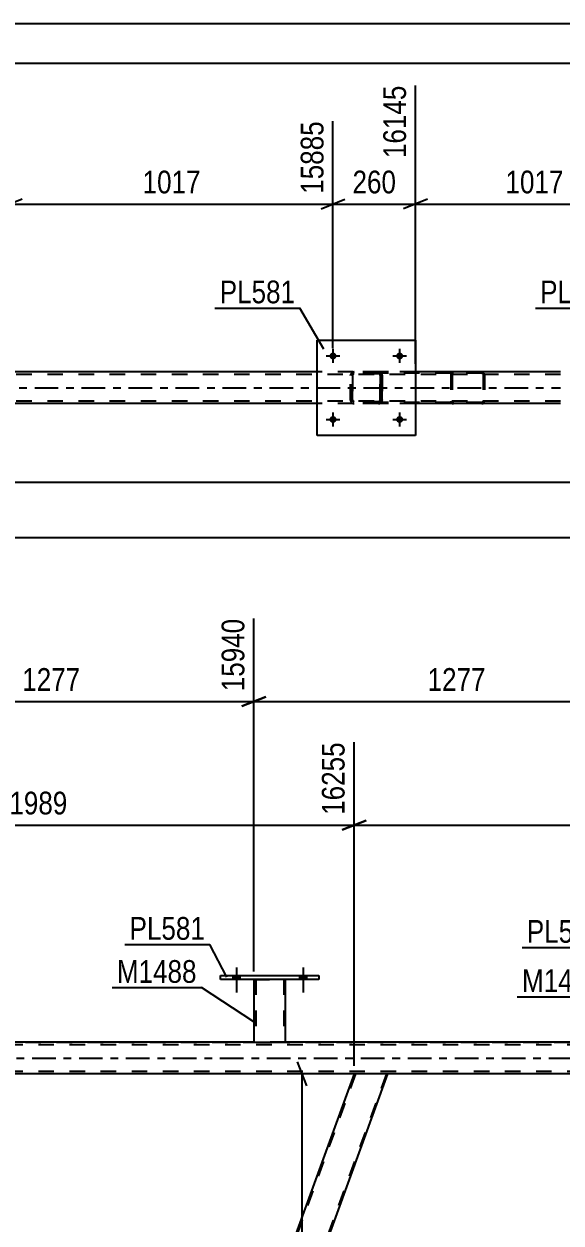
# Model space of a CAD drawing. Header units: millimetres. Extents: x 0 to 841, y 0 to 594.
# Drawn here: x 685 to 752.7, y 442.9 to 594 of the extents above; entities that cross this region are included whole.
import ezdxf

# ---------------------------------------------------------------- set-up
doc = ezdxf.new("R2010")
doc.units = ezdxf.units.MM
doc.linetypes.add('DXK_LINE_DOT2', pattern=[3.9198, 1.9599, -1.9599])
doc.linetypes.add('DXK_LINE_DOT3', pattern=[5.9187, 2.979, -0.9799, 0.9799, -0.9799])
doc.styles.add('Arial Narrow', font='ARIALN.TTF', dxfattribs={"height": 0.2})

# ---------------------------------------------------------------- blocks, each defined once
blk = doc.blocks.new('Unknown-814553059-1135')
at = {"color": 5, "linetype": 'Continuous'}
for p, q in [((841, 594), (0, 594)), ((836, 589), (5, 589))]:
    blk.add_line(p, q, dxfattribs=at)
blk = doc.blocks.new('Part-814553059-2887 - 2837')
at = {"color": 2, "linetype": 'Continuous'}
for p, q in [((721.92, 550.17), (683.24, 550.17)), ((752.61, 550.17), (734.32, 550.17)), ((721.92, 546.17), (683.24, 546.17)), ((752.61, 546.17), (734.32, 546.17))]:
    blk.add_line(p, q, dxfattribs=at)
at = {"color": 7, "linetype": 'DXK_LINE_DOT2'}
for p, q in [((734.32, 550.17), (721.92, 550.17)), ((752.61, 549.85), (88.54, 549.85)), ((752.61, 546.49), (88.54, 546.49)), ((734.32, 546.17), (721.92, 546.17))]:
    blk.add_line(p, q, dxfattribs=at)
at = {"color": 7, "linetype": 'DXK_LINE_DOT3'}
blk.add_line((88.54, 548.17), (752.61, 548.17), dxfattribs=at)
blk = doc.blocks.new('Part-814553059-2978 - 2837')
at = {"color": 2, "linetype": 'Continuous'}
for p, q in [((721.92, 542.17), (721.92, 554.17)), ((721.92, 554.17), (734.32, 554.17)), ((734.32, 554.17), (734.32, 542.17)), ((734.32, 542.17), (721.92, 542.17))]:
    blk.add_line(p, q, dxfattribs=at)
blk = doc.blocks.new('Part-814553059-2979 - 2837')
at = {"color": 7, "linetype": 'DXK_LINE_DOT2'}
for p, q in [((726.42, 550.13), (726.6, 550.17)), ((726.6, 550.17), (726.42, 550.13)), ((726.44, 549.86), (726.51, 549.91)), ((726.6, 549.93), (726.51, 549.91)), ((729.64, 550.17), (726.6, 550.17)), ((729.64, 549.93), (726.6, 549.93)), ((729.64, 550.17), (729.83, 550.13)), ((729.83, 550.13), (729.64, 550.17)), ((729.74, 549.91), (729.64, 549.93)), ((729.81, 549.86), (729.74, 549.91)), ((726.12, 549.69), (726.16, 549.87)), ((726.16, 549.87), (726.12, 549.69)), ((726.12, 546.65), (726.12, 549.69)), ((726.12, 549.69), (726.12, 549.69)), ((726.12, 546.65), (726.12, 549.69)), ((726.36, 549.69), (726.38, 549.78)), ((726.38, 549.78), (726.36, 549.69)), ((726.36, 546.65), (726.36, 549.69)), ((726.36, 549.69), (726.36, 549.69)), ((726.36, 549.69), (726.36, 546.65)), ((726.38, 549.78), (726.44, 549.86)), ((726.44, 549.86), (726.38, 549.78)), ((729.81, 549.86), (729.87, 549.78)), ((729.87, 549.78), (729.81, 549.86)), ((729.87, 549.78), (729.88, 549.69)), ((729.88, 549.69), (729.87, 549.78)), ((729.88, 546.65), (729.88, 549.69)), ((729.88, 549.69), (729.88, 549.69)), ((729.88, 549.69), (729.88, 546.65)), ((730.09, 549.87), (730.12, 549.69)), ((730.12, 549.69), (730.09, 549.87)), ((730.12, 546.65), (730.12, 549.69)), ((730.12, 549.69), (730.12, 549.69)), ((730.12, 549.69), (730.12, 546.65)), ((726.12, 546.65), (726.12, 546.65)), ((726.16, 546.46), (726.12, 546.65)), ((726.12, 546.65), (726.16, 546.46)), ((726.36, 546.65), (726.36, 546.65)), ((726.38, 546.55), (726.36, 546.65)), ((726.36, 546.65), (726.38, 546.55)), ((726.44, 546.48), (726.38, 546.55)), ((726.38, 546.55), (726.44, 546.48)), ((726.6, 546.17), (726.42, 546.2)), ((726.42, 546.2), (726.6, 546.17)), ((726.51, 546.42), (726.44, 546.48)), ((726.6, 546.41), (726.51, 546.42)), ((729.64, 546.41), (726.6, 546.41)), ((729.64, 546.17), (726.6, 546.17)), ((729.74, 546.42), (729.64, 546.41)), ((729.83, 546.2), (729.64, 546.17)), ((729.64, 546.17), (729.83, 546.2)), ((729.81, 546.48), (729.74, 546.42)), ((729.87, 546.55), (729.81, 546.48)), ((729.81, 546.48), (729.87, 546.55)), ((729.88, 546.65), (729.87, 546.55)), ((729.87, 546.55), (729.88, 546.65)), ((729.88, 546.65), (729.88, 546.65)), ((730.12, 546.65), (730.09, 546.46)), ((730.09, 546.46), (730.12, 546.65)), ((730.12, 546.65), (730.12, 546.65))]:
    blk.add_line(p, q, dxfattribs=at)
at = {"color": 7, "linetype": 'DXK_LINE_DOT3'}
blk.add_line((728.12, 548.17), (728.12, 548.17), dxfattribs=at)
at = {"color": 7, "linetype": 'DXK_LINE_DOT2'}
for centre, start, end in [((726.6, 549.69), 112.5, 157.5), ((726.6, 549.69), 112.5, 157.5), ((729.64, 549.69), 22.5, 67.5), ((729.64, 549.69), 22.5, 67.5), ((726.6, 546.65), 202.5, 247.5), ((726.6, 546.65), 202.5, 247.5), ((729.64, 546.65), 292.5, 337.5), ((729.64, 546.65), 292.5, 337.5)]:
    blk.add_arc(centre, 0.48, start, end, dxfattribs=at)
blk = doc.blocks.new('Bolt-814553059-2921 - 2837')
at = {"linetype": 'Continuous'}
for points in [[(724.36, 552.17, -1), (723.48, 552.17, -1)], [(732.76, 552.17, -1), (731.88, 552.17, -1)]]:
    blk.add_hatch(color=1, dxfattribs=at).paths.add_polyline_path(points)
at = {"color": 1, "linetype": 'Continuous'}
for p, q in [((723.92, 553.05), (723.92, 551.29)), ((732.32, 553.05), (732.32, 551.29)), ((723.04, 552.17), (724.8, 552.17)), ((731.44, 552.17), (733.2, 552.17))]:
    blk.add_line(p, q, dxfattribs=at)
blk = doc.blocks.new('Bolt-814553059-2922 - 2837')
at = {"linetype": 'Continuous'}
for points in [[(724.36, 544.17, -1), (723.48, 544.17, -1)], [(732.76, 544.17, -1), (731.88, 544.17, -1)]]:
    blk.add_hatch(color=1, dxfattribs=at).paths.add_polyline_path(points)
at = {"color": 1, "linetype": 'Continuous'}
for p, q in [((723.04, 544.17), (724.8, 544.17)), ((723.92, 545.05), (723.92, 543.29)), ((731.44, 544.17), (733.2, 544.17)), ((732.32, 545.05), (732.32, 543.29))]:
    blk.add_line(p, q, dxfattribs=at)
blk = doc.blocks.new('Part-814553059-3042 - 2837')
at = {"color": 7, "linetype": 'DXK_LINE_DOT2'}
for p, q in [((742.66, 550.17), (727.34, 550.17)), ((742.66, 550.01), (727.34, 550.01)), ((738.77, 549.97), (738.75, 549.85)), ((738.92, 549.85), (738.93, 549.91)), ((738.93, 549.91), (738.97, 549.96)), ((739.09, 550.17), (738.96, 550.14)), ((738.97, 549.96), (739.02, 549.99)), ((739.02, 549.99), (739.09, 550.01)), ((742.79, 550.14), (742.66, 550.17)), ((742.66, 550.01), (742.73, 549.99)), ((742.73, 549.99), (742.75, 549.98)), ((742.75, 549.98), (742.79, 549.96)), ((742.79, 549.96), (742.82, 549.91)), ((742.82, 549.91), (742.83, 549.85)), ((743.01, 549.85), (742.98, 549.97)), ((738.75, 549.85), (738.75, 546.49)), ((738.92, 549.85), (738.92, 546.49)), ((742.83, 549.85), (742.83, 546.49)), ((743.01, 549.85), (743.01, 546.49)), ((742.66, 546.33), (727.34, 546.33)), ((742.66, 546.17), (727.34, 546.17)), ((738.75, 546.49), (738.77, 546.36)), ((738.93, 546.43), (738.92, 546.49)), ((738.97, 546.37), (738.93, 546.43)), ((738.96, 546.19), (739.09, 546.17)), ((738.97, 546.37), (739, 546.35)), ((739, 546.35), (739.02, 546.34)), ((739.02, 546.34), (739.09, 546.33)), ((742.73, 546.34), (742.66, 546.33)), ((742.66, 546.17), (742.79, 546.19)), ((742.79, 546.37), (742.73, 546.34)), ((742.82, 546.43), (742.79, 546.37)), ((742.83, 546.49), (742.82, 546.43)), ((742.98, 546.36), (743.01, 546.49))]:
    blk.add_line(p, q, dxfattribs=at)
for centre, start, end in [((739.08, 549.83), 110.7583, 155.6801), ((742.68, 549.83), 24.3199, 69.2417), ((739.08, 546.5), 204.3199, 249.2417), ((742.68, 546.5), 290.7583, 335.6801)]:
    blk.add_arc(centre, 0.331, start, end, dxfattribs=at)
blk = doc.blocks.new('Bolt-814553059-3742 - 3729')
at = {"linetype": 'Continuous'}
for points in [[(711.31, 473.63), (712.19, 473.63), (712.19, 474.11), (711.31, 474.11)], [(719.71, 473.63), (720.59, 473.63), (720.59, 474.11), (719.71, 474.11)]]:
    blk.add_hatch(color=1, dxfattribs=at).paths.add_polyline_path(points)
at = {"color": 1, "linetype": 'Continuous'}
for p, q in [((711.75, 475.11), (711.75, 471.99)), ((720.15, 475.11), (720.15, 471.99)), ((711.31, 474.11), (711.31, 473.63)), ((712.19, 474.11), (712.19, 473.63)), ((719.71, 474.11), (719.71, 473.63)), ((720.59, 474.11), (720.59, 473.63))]:
    blk.add_line(p, q, dxfattribs=at)
blk = doc.blocks.new('Bolt-814553059-3769 - 3729')
at = {"linetype": 'Continuous'}
for points in [[(711.31, 473.63), (712.19, 473.63), (712.19, 474.11), (711.31, 474.11)], [(719.71, 473.63), (720.59, 473.63), (720.59, 474.11), (719.71, 474.11)]]:
    blk.add_hatch(color=1, dxfattribs=at).paths.add_polyline_path(points)
at = {"color": 1, "linetype": 'Continuous'}
for p, q in [((711.75, 475.11), (711.75, 471.99)), ((720.15, 475.11), (720.15, 471.99)), ((711.31, 474.11), (711.31, 473.63)), ((712.19, 474.11), (712.19, 473.63)), ((719.71, 474.11), (719.71, 473.63)), ((720.59, 474.11), (720.59, 473.63))]:
    blk.add_line(p, q, dxfattribs=at)
blk = doc.blocks.new('Part-814553059-3779 - 3729')
at = {"color": 2, "linetype": 'Continuous'}
for p, q in [((713.95, 473.63), (713.95, 465.72)), ((717.95, 465.72), (717.95, 473.63)), ((713.95, 465.72), (717.95, 465.72))]:
    blk.add_line(p, q, dxfattribs=at)
at = {"color": 7, "linetype": 'DXK_LINE_DOT2'}
for p, q in [((713.95, 473.63), (717.95, 473.63)), ((713.95, 473.63), (713.95, 473.63)), ((713.95, 473.63), (713.95, 473.63)), ((714.19, 473.63), (714.19, 465.72)), ((717.71, 473.63), (717.71, 465.72)), ((717.95, 473.63), (717.95, 473.63)), ((717.95, 473.63), (717.95, 473.63)), ((717.66, 465.72), (717.69, 465.72)), ((717.66, 465.72), (717.69, 465.72)), ((717.69, 465.72), (717.71, 465.72)), ((717.69, 465.72), (717.71, 465.72))]:
    blk.add_line(p, q, dxfattribs=at)
blk = doc.blocks.new('Part-814553059-3784 - 3729')
at = {"color": 2, "linetype": 'Continuous'}
for p, q in [((709.75, 474.11), (722.15, 474.11)), ((709.75, 473.63), (709.75, 474.11)), ((722.15, 473.63), (709.75, 473.63)), ((722.15, 474.11), (722.15, 473.63))]:
    blk.add_line(p, q, dxfattribs=at)
blk = doc.blocks.new('Part-814553059-4048 - 3729')
at = {"color": 7, "linetype": 'DXK_LINE_DOT2'}
for p, q in [((782.83, 465.4), (76.37, 465.4)), ((152.07, 465.72), (782.83, 465.72)), ((717.95, 465.72), (713.95, 465.72)), ((782.83, 462.04), (76.37, 462.04)), ((730.83, 461.72), (215.77, 461.72))]:
    blk.add_line(p, q, dxfattribs=at)
at = {"color": 2, "linetype": 'Continuous'}
for p, q in [((713.95, 465.72), (666.87, 465.72)), ((765.03, 465.72), (717.95, 465.72)), ((726.58, 461.72), (647.02, 461.72)), ((782.83, 461.72), (730.83, 461.72))]:
    blk.add_line(p, q, dxfattribs=at)
at = {"color": 7, "linetype": 'DXK_LINE_DOT3'}
blk.add_line((76.37, 463.72), (782.83, 463.72), dxfattribs=at)
blk = doc.blocks.new('Part-814553059-4143 - 3729')
at = {"color": 7, "linetype": 'DXK_LINE_DOT2'}
for p, q in [((726.75, 461.72), (682.63, 340.5)), ((730.66, 461.72), (686.54, 340.5)), ((683.7, 343.92), (682.46, 340.5)), ((682.46, 340.5), (686.71, 340.5))]:
    blk.add_line(p, q, dxfattribs=at)
at = {"color": 2, "linetype": 'Continuous'}
for p, q in [((726.58, 461.72), (683.7, 343.92)), ((686.71, 340.5), (730.83, 461.72)), ((730.83, 461.72), (726.58, 461.72))]:
    blk.add_line(p, q, dxfattribs=at)
blk = doc.blocks.new('StraightDimension-814553059-3539 - 2837')
at = {"color": 7, "linetype": 'Continuous'}
for p, q in [((683.24, 551.17), (683.24, 586.25)), ((723.92, 553.17), (723.92, 581.75)), ((684.74, 571.91), (681.74, 570.71)), ((683.24, 571.31), (723.92, 571.31)), ((722.42, 570.71), (725.42, 571.91))]:
    blk.add_line(p, q, dxfattribs=at)
at = {"color": 0, "linetype": 'Continuous'}
blk.add_wipeout([(723.32, 582.35), (719.12, 582.35), (719.12, 572.01), (723.32, 572.01)], dxfattribs=at)
at = {"color": 0}
blk.add_wipeout([(707.84, 572.06), (707.84, 576.26), (699.33, 576.26), (699.33, 572.06)], dxfattribs=at)
at = {"color": 3, "linetype": 'Continuous', "style": 'Arial Narrow'}
blk.add_text('15885', height=2.863, rotation=90.0002, dxfattribs=at).set_placement((722.72, 572.61))
at = {"color": 3, "style": 'Arial Narrow'}
blk.add_text('1017', height=2.863, dxfattribs=at).set_placement((699.93, 572.66))
blk = doc.blocks.new('StraightDimension-814553059-3559 - 2837')
at = {"color": 7, "linetype": 'Continuous'}
for p, q in [((734.32, 551.17), (734.32, 586.25)), ((723.92, 553.17), (723.92, 581.75)), ((722.42, 570.71), (725.42, 571.91)), ((723.92, 571.31), (734.32, 571.31)), ((735.82, 571.91), (732.82, 570.71))]:
    blk.add_line(p, q, dxfattribs=at)
at = {"color": 0}
blk.add_wipeout([(732.47, 572.06), (732.47, 576.26), (725.78, 576.26), (725.78, 572.06)], dxfattribs=at)
at = {"color": 3, "style": 'Arial Narrow'}
blk.add_text('260', height=2.863, dxfattribs=at).set_placement((726.38, 572.66))
at = {"color": 0, "linetype": 'Continuous'}
blk.add_wipeout([(733.72, 586.85), (729.52, 586.85), (729.52, 576.51), (733.72, 576.51)], dxfattribs=at)
at = {"color": 3, "linetype": 'Continuous', "style": 'Arial Narrow'}
blk.add_text('16145', height=2.863, rotation=90.0002, dxfattribs=at).set_placement((733.12, 577.11))
blk = doc.blocks.new('StraightDimension-814553059-3579 - 2837')
at = {"color": 7, "linetype": 'Continuous'}
for p, q in [((734.32, 551.17), (734.32, 586.25)), ((764.31, 553.17), (764.31, 581.75)), ((735.82, 571.91), (732.82, 570.71)), ((734.32, 571.31), (764.31, 571.31)), ((762.81, 570.71), (765.81, 571.91))]:
    blk.add_line(p, q, dxfattribs=at)
at = {"color": 0, "linetype": 'Continuous'}
blk.add_wipeout([(763.71, 582.35), (759.51, 582.35), (759.51, 572.01), (763.71, 572.01)], dxfattribs=at)
at = {"color": 0}
blk.add_wipeout([(753.57, 572.06), (753.57, 576.26), (745.06, 576.26), (745.06, 572.06)], dxfattribs=at)
at = {"color": 3, "linetype": 'Continuous', "style": 'Arial Narrow'}
blk.add_text('17162', height=2.863, rotation=90.0002, dxfattribs=at).set_placement((763.11, 572.61))
at = {"color": 3, "style": 'Arial Narrow'}
blk.add_text('1017', height=2.863, dxfattribs=at).set_placement((745.66, 572.66))
blk = doc.blocks.new('StraightDimension-814553059-3627 - 2837')
at = {"color": 7, "linetype": 'Continuous'}
blk.add_line((87.9, 529.32), (795.17, 529.32), dxfattribs=at)
blk = doc.blocks.new('StraightDimension-814553059-7859 - 2837')
at = {"color": 7, "linetype": 'Continuous'}
blk.add_line((88.54, 536.28), (794.53, 536.28), dxfattribs=at)
blk = doc.blocks.new('StraightDimension-814553059-4796 - 3729')
at = {"color": 7, "linetype": 'Continuous'}
for p, q in [((720.64, 460.22), (719.44, 463.22)), ((737.91, 461.72), (717.19, 461.72)), ((720.04, 340.5), (720.04, 461.72)), ((719.44, 342), (720.64, 339)), ((711.66, 340.5), (722.44, 340.5))]:
    blk.add_line(p, q, dxfattribs=at)
at = {"color": 0}
blk.add_wipeout([(719.29, 405.37), (715.09, 405.37), (715.09, 396.85), (719.29, 396.85)], dxfattribs=at)
at = {"color": 3, "style": 'Arial Narrow'}
blk.add_text('3031', height=2.863, rotation=90.0002, dxfattribs=at).set_placement((718.69, 397.45))
blk = doc.blocks.new('StraightDimension-814553059-4416 - 3729')
at = {"color": 7, "linetype": 'Continuous'}
for p, q in [((647.02, 462.72), (647.02, 508)), ((726.58, 462.72), (726.58, 503.5)), ((648.52, 493.66), (645.52, 492.46)), ((647.02, 493.06), (726.58, 493.06)), ((725.08, 492.46), (728.08, 493.66))]:
    blk.add_line(p, q, dxfattribs=at)
at = {"color": 0, "linetype": 'Continuous'}
blk.add_wipeout([(725.98, 504.1), (721.78, 504.1), (721.78, 493.76), (725.98, 493.76)], dxfattribs=at)
at = {"color": 0}
blk.add_wipeout([(691.05, 493.81), (691.05, 498.01), (682.54, 498.01), (682.54, 493.81)], dxfattribs=at)
at = {"color": 3, "linetype": 'Continuous', "style": 'Arial Narrow'}
blk.add_text('16255', height=2.863, rotation=90.0002, dxfattribs=at).set_placement((725.38, 494.36))
at = {"color": 3, "style": 'Arial Narrow'}
blk.add_text('1989', height=2.863, dxfattribs=at).set_placement((683.14, 494.41))
blk = doc.blocks.new('StraightDimension-814553059-11881 - 3729')
at = {"color": 7, "linetype": 'Continuous'}
for p, q in [((793.05, 460.72), (793.05, 405.42)), ((740.51, 341.5), (740.51, 410.67)), ((742.01, 408.42), (739.01, 407.22)), ((791.55, 407.22), (794.55, 408.42)), ((740.51, 407.82), (793.05, 407.82))]:
    blk.add_line(p, q, dxfattribs=at)
at = {"color": 0}
blk.add_wipeout([(771.04, 408.57), (771.04, 412.77), (762.52, 412.77), (762.52, 408.57)], dxfattribs=at)
at = {"color": 3, "style": 'Arial Narrow'}
blk.add_text('1431', height=2.863, dxfattribs=at).set_placement((763.12, 409.17))
blk = doc.blocks.new('StraightDimension-814553059-4435 - 3729')
at = {"color": 7, "linetype": 'Continuous'}
for p, q in [((726.58, 462.72), (726.58, 503.5)), ((793.05, 466.72), (793.05, 503.5)), ((728.08, 493.66), (725.08, 492.46)), ((726.58, 493.06), (793.05, 493.06)), ((791.55, 492.46), (794.55, 493.66))]:
    blk.add_line(p, q, dxfattribs=at)
at = {"color": 0, "linetype": 'Continuous'}
blk.add_wipeout([(792.45, 504.1), (788.25, 504.1), (788.25, 493.76), (792.45, 493.76)], dxfattribs=at)
at = {"color": 0}
blk.add_wipeout([(764.07, 493.81), (764.07, 498.01), (755.56, 498.01), (755.56, 493.81)], dxfattribs=at)
at = {"color": 3, "linetype": 'Continuous', "style": 'Arial Narrow'}
blk.add_text('18035', height=2.863, rotation=90.0002, dxfattribs=at).set_placement((791.85, 494.36))
at = {"color": 3, "style": 'Arial Narrow'}
blk.add_text('1780', height=2.863, dxfattribs=at).set_placement((756.16, 494.41))
blk = doc.blocks.new('StraightDimension-814553059-10565 - 3729')
at = {"color": 7, "linetype": 'Continuous'}
for p, q in [((816.64, 462.22), (815.44, 465.22)), ((794.05, 463.72), (818.44, 463.72)), ((816.04, 337.86), (816.04, 463.72)), ((815.44, 339.36), (816.64, 336.36)), ((741.92, 337.86), (818.44, 337.86))]:
    blk.add_line(p, q, dxfattribs=at)
at = {"color": 0}
blk.add_wipeout([(815.29, 405.05), (811.09, 405.05), (811.09, 396.53), (815.29, 396.53)], dxfattribs=at)
at = {"color": 3, "style": 'Arial Narrow'}
blk.add_text('3147', height=2.863, rotation=90.0002, dxfattribs=at).set_placement((814.69, 397.13))
blk = doc.blocks.new('StraightDimension-814553059-4920 - 3729')
at = {"color": 7, "linetype": 'Continuous'}
for p, q in [((713.95, 474.63), (713.95, 519.08)), ((765.03, 474.63), (765.03, 519.08)), ((715.45, 509.23), (712.45, 508.03)), ((763.53, 508.03), (766.53, 509.23)), ((713.95, 508.63), (765.03, 508.63))]:
    blk.add_line(p, q, dxfattribs=at)
at = {"color": 0, "linetype": 'Continuous'}
blk.add_wipeout([(764.43, 519.68), (760.23, 519.68), (760.23, 509.33), (764.43, 509.33)], dxfattribs=at)
at = {"color": 0}
blk.add_wipeout([(743.75, 509.38), (743.75, 513.58), (735.24, 513.58), (735.24, 509.38)], dxfattribs=at)
at = {"color": 3, "linetype": 'Continuous', "style": 'Arial Narrow'}
blk.add_text('17217', height=2.863, rotation=90.0002, dxfattribs=at).set_placement((763.83, 509.93))
at = {"color": 3, "style": 'Arial Narrow'}
blk.add_text('1277', height=2.863, dxfattribs=at).set_placement((735.84, 509.98))
blk = doc.blocks.new('StraightDimension-814553059-4930 - 3729')
at = {"color": 7, "linetype": 'Continuous'}
for p, q in [((662.87, 474.63), (662.87, 519.08)), ((713.95, 474.63), (713.95, 519.08)), ((664.37, 509.23), (661.37, 508.03)), ((712.45, 508.03), (715.45, 509.23)), ((662.87, 508.63), (713.95, 508.63))]:
    blk.add_line(p, q, dxfattribs=at)
at = {"color": 0, "linetype": 'Continuous'}
blk.add_wipeout([(713.35, 519.68), (709.15, 519.68), (709.15, 509.33), (713.35, 509.33)], dxfattribs=at)
at = {"color": 0}
blk.add_wipeout([(692.67, 509.38), (692.67, 513.58), (684.16, 513.58), (684.16, 509.38)], dxfattribs=at)
at = {"color": 3, "linetype": 'Continuous', "style": 'Arial Narrow'}
blk.add_text('15940', height=2.863, rotation=90.0002, dxfattribs=at).set_placement((712.75, 509.93))
at = {"color": 3, "style": 'Arial Narrow'}
blk.add_text('1277', height=2.863, dxfattribs=at).set_placement((684.76, 509.98))
blk = doc.blocks.new('Mark-814553059-2974 - 2837')
at = {"color": 0}
blk.add_wipeout([(719.15, 558.81), (719.15, 561.81), (709.65, 561.81), (709.65, 558.81)], dxfattribs=at)
blk.add_wipeout([(719.15, 558.81), (719.15, 561.81), (709.65, 561.81), (709.65, 558.81)], dxfattribs=at)
at = {"color": 30, "linetype": 'Continuous'}
for p in [(709.05, 558.21), (722.75, 553.02)]:
    blk.add_line(p, (719.75, 558.21), dxfattribs=at)
at = {"color": 3, "style": 'Arial Narrow'}
blk.add_text('PL581', height=2.863, dxfattribs=at).set_placement((709.65, 558.81))
blk = doc.blocks.new('Mark-814553059-2968 - 2837')
at = {"color": 0}
blk.add_wipeout([(759.54, 558.81), (759.54, 561.81), (750.03, 561.81), (750.03, 558.81)], dxfattribs=at)
blk.add_wipeout([(759.54, 558.81), (759.54, 561.81), (750.03, 561.81), (750.03, 558.81)], dxfattribs=at)
at = {"color": 30, "linetype": 'Continuous'}
for p in [(749.43, 558.21), (763.14, 553.02)]:
    blk.add_line(p, (760.14, 558.21), dxfattribs=at)
at = {"color": 3, "style": 'Arial Narrow'}
blk.add_text('PL581', height=2.863, dxfattribs=at).set_placement((750.03, 558.81))
blk = doc.blocks.new('Mark-814553059-3775 - 3729')
at = {"color": 0}
blk.add_wipeout([(706.74, 473.19), (706.74, 476.19), (696.69, 476.19), (696.69, 473.19)], dxfattribs=at)
blk.add_wipeout([(706.74, 473.19), (706.74, 476.19), (696.69, 476.19), (696.69, 473.19)], dxfattribs=at)
at = {"color": 30, "linetype": 'Continuous'}
for p in [(696.09, 472.59), (713.95, 468.26)]:
    blk.add_line(p, (707.34, 472.59), dxfattribs=at)
at = {"color": 3, "style": 'Arial Narrow'}
blk.add_text('M1488', height=2.863, dxfattribs=at).set_placement((696.69, 473.19))
blk = doc.blocks.new('Mark-814553059-3780 - 3729')
at = {"color": 0}
blk.add_wipeout([(707.8, 478.62), (707.8, 481.62), (698.29, 481.62), (698.29, 478.62)], dxfattribs=at)
blk.add_wipeout([(707.8, 478.62), (707.8, 481.62), (698.29, 481.62), (698.29, 478.62)], dxfattribs=at)
at = {"color": 30, "linetype": 'Continuous'}
for p in [(697.69, 478.02), (710.55, 473.89)]:
    blk.add_line(p, (708.4, 478.02), dxfattribs=at)
at = {"color": 3, "style": 'Arial Narrow'}
blk.add_text('PL581', height=2.863, dxfattribs=at).set_placement((698.29, 478.62))
blk = doc.blocks.new('Mark-814553059-3785 - 3729')
at = {"color": 0}
blk.add_wipeout([(757.79, 472.02), (757.79, 475.02), (747.74, 475.02), (747.74, 472.02)], dxfattribs=at)
blk.add_wipeout([(757.79, 472.02), (757.79, 475.02), (747.74, 475.02), (747.74, 472.02)], dxfattribs=at)
at = {"color": 30, "linetype": 'Continuous'}
for p in [(747.14, 471.42), (765.03, 467.52)]:
    blk.add_line(p, (758.39, 471.42), dxfattribs=at)
at = {"color": 3, "style": 'Arial Narrow'}
blk.add_text('M1488', height=2.863, dxfattribs=at).set_placement((747.74, 472.02))
blk = doc.blocks.new('Mark-814553059-3790 - 3729')
at = {"color": 0}
blk.add_wipeout([(757.85, 478.24), (757.85, 481.24), (748.35, 481.24), (748.35, 478.24)], dxfattribs=at)
blk.add_wipeout([(757.85, 478.24), (757.85, 481.24), (748.35, 481.24), (748.35, 478.24)], dxfattribs=at)
at = {"color": 30, "linetype": 'Continuous'}
for p in [(747.75, 477.64), (761.82, 473.82)]:
    blk.add_line(p, (758.45, 477.64), dxfattribs=at)
at = {"color": 3, "style": 'Arial Narrow'}
blk.add_text('PL581', height=2.863, dxfattribs=at).set_placement((748.35, 478.24))

msp = doc.modelspace()

# ---------------------------------------------------------------- block references
for name in ['Unknown-814553059-1135', 'Part-814553059-2978 - 2837', 'Bolt-814553059-2921 - 2837', 'Part-814553059-2887 - 2837', 'Part-814553059-2979 - 2837', 'Part-814553059-3042 - 2837', 'Bolt-814553059-2922 - 2837', 'Bolt-814553059-3742 - 3729', 'Bolt-814553059-3769 - 3729', 'Part-814553059-3784 - 3729', 'Part-814553059-3779 - 3729', 'Part-814553059-4048 - 3729', 'Part-814553059-4143 - 3729']:
    msp.add_blockref(name, (0, 0))

# ---------------------------------------------------------------- next in the draw order: block references
for name in ['StraightDimension-814553059-3539 - 2837', 'StraightDimension-814553059-3627 - 2837', 'StraightDimension-814553059-4796 - 3729', 'StraightDimension-814553059-11881 - 3729']:
    msp.add_blockref(name, (0, 0))

# ---------------------------------------------------------------- next in the draw order: block references
for name in ['StraightDimension-814553059-3559 - 2837', 'StraightDimension-814553059-7859 - 2837', 'StraightDimension-814553059-4416 - 3729']:
    msp.add_blockref(name, (0, 0))

# ---------------------------------------------------------------- next in the draw order: block references
for name in ['StraightDimension-814553059-3579 - 2837', 'Mark-814553059-2974 - 2837', 'StraightDimension-814553059-4435 - 3729']:
    msp.add_blockref(name, (0, 0))

# ---------------------------------------------------------------- next in the draw order: block references
for name in ['Mark-814553059-2968 - 2837', 'StraightDimension-814553059-4920 - 3729', 'StraightDimension-814553059-10565 - 3729']:
    msp.add_blockref(name, (0, 0))

# ---------------------------------------------------------------- next in the draw order: block references
for name in ['StraightDimension-814553059-4930 - 3729', 'Mark-814553059-3785 - 3729']:
    msp.add_blockref(name, (0, 0))

# ---------------------------------------------------------------- next in the draw order: block references
for name in ['Mark-814553059-3790 - 3729', 'Mark-814553059-3775 - 3729']:
    msp.add_blockref(name, (0, 0))

# ---------------------------------------------------------------- next in the draw order: block references
msp.add_blockref('Mark-814553059-3780 - 3729', (0, 0))

doc.saveas('drawing.dxf')
